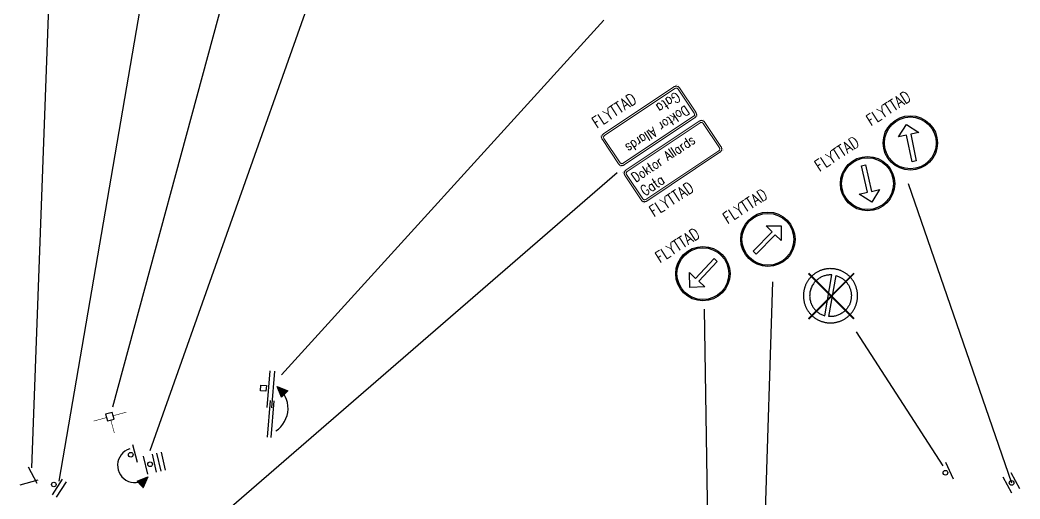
# Model space of a CAD drawing. Header units: metres. Extents: x 148128 to 148845, y 6395399 to 6395651.
# Drawn here: x 148208.4 to 148295.3, y 6395477.9 to 6395519.6 of the extents above; entities that cross this region are included whole.
import ezdxf
from ezdxf.enums import TextEntityAlignment as Align

# ---------------------------------------------------------------- set-up
doc = ezdxf.new("R2010")
doc.units = ezdxf.units.M
for name, color, linetype in [('M-BEF-SKYLTAR', 4, 'Continuous'), ('M-BEF-SKYLTAR-INMÄTT', 4, 'Continuous'), ('M-SKYLTAR', 3, 'Continuous')]:
    doc.layers.add(name, color=color, linetype=linetype)
doc.styles.add('ISO', font='iso.shx', dxfattribs={"height": 2.5})
doc.styles.add('SIMPLEX8', font='simplex.shx', dxfattribs={"width": 0.8})

# ---------------------------------------------------------------- blocks, each defined once
blk = doc.blocks.new('GMVSC3B')
at = {"const_width": 0.125, "flags": 128}
for points in [[(0, 0.75), (0, 3.67)], [(3.67, 0), (0.75, 0)], [(0, -3.67), (0, -0.75)]]:
    blk.add_lwpolyline(points, dxfattribs=at)
at = {"flags": 128}
blk.add_lwpolyline([(-0.75, 0.75), (-0.75, -0.75), (0.75, -0.75), (0.75, 0.75)], close=True, dxfattribs=at)
blk = doc.blocks.new('*U18')
for p, q in [((-0.397, 0.804), (-0.397, -0.796)), ((0.397, 0.804), (0.397, -0.796))]:
    blk.add_line(p, q)
blk.add_circle((0, 0), 0.2)
blk = doc.blocks.new('*U22')
for p, q in [((-1.197, 0.804), (-1.197, -0.796)), ((-0.797, 0.804), (-0.797, -0.796)), ((-0.397, 0.804), (-0.397, -0.796))]:
    blk.add_line(p, q)
blk.add_circle((0, 0), 0.2)
blk = doc.blocks.new('A$C075E6345')
at = {"layer": 'M-SKYLTAR'}
h = blk.add_hatch(dxfattribs=at)
h.set_pattern_fill('ANSI31', color=1, scale=0.01, angle=20)
h.paths.add_polyline_path([(0, 0), (0, -1), (0.707, -0.707)])
at = {"layer": 'M-SKYLTAR', "color": 1}
for p, q in [((0, -1), (0, 0)), ((0, 0), (0.707, -0.707)), ((0, -1), (0.707, -0.707))]:
    blk.add_line(p, q, dxfattribs=at)
blk = doc.blocks.new('*U28')
at = {"lineweight": 0, "const_width": 0.0127}
blk.add_lwpolyline([(0, 2.881), (0, 0), (7.177, 0), (7.177, 2.881), (0, 2.881)], close=True, dxfattribs=at)
at = {"lineweight": 0}
for points in [[(0, 2.564), (0, 0.317), (0, 0.317), (0.003, 0.285), (0.006, 0.254), (0.016, 0.222), (0.025, 0.193), (0.038, 0.165), (0.054, 0.139), (0.073, 0.114), (0.095, 0.092), (0.117, 0.073), (0.139, 0.054), (0.168, 0.038), (0.193, 0.025), (0.225, 0.013), (0.254, 0.006), (0.285, 0), (0.317, 0), (6.857, 0), (6.857, 0), (6.892, 0), (6.923, 0.006), (6.952, 0.013), (6.98, 0.025), (7.009, 0.038), (7.037, 0.054), (7.06, 0.073), (7.082, 0.092), (7.104, 0.114), (7.123, 0.139), (7.139, 0.165), (7.151, 0.193), (7.161, 0.222), (7.17, 0.254), (7.174, 0.285), (7.177, 0.317), (7.177, 2.564), (7.177, 2.564), (7.174, 2.596), (7.17, 2.627), (7.161, 2.659), (7.151, 2.688), (7.139, 2.716), (7.123, 2.741), (7.104, 2.767), (7.082, 2.789), (7.06, 2.811), (7.037, 2.827), (7.009, 2.843), (6.98, 2.859), (6.952, 2.868), (6.923, 2.874), (6.892, 2.881), (6.857, 2.881), (0.317, 2.881), (0.317, 2.881), (0.285, 2.881), (0.254, 2.874), (0.225, 2.868), (0.193, 2.859), (0.168, 2.843), (0.139, 2.827), (0.117, 2.811), (0.095, 2.789), (0.073, 2.767), (0.054, 2.741), (0.038, 2.716), (0.025, 2.688), (0.016, 2.659), (0.006, 2.627), (0.003, 2.596), (0, 2.564), (0, 2.564)], [(0.146, 2.564), (0.146, 0.317), (0.146, 0.317), (0.152, 0.282), (0.162, 0.25), (0.177, 0.222), (0.196, 0.196), (0.196, 0.196), (0.222, 0.174), (0.254, 0.158), (0.285, 0.149), (0.317, 0.146), (6.857, 0.146), (6.857, 0.146), (6.892, 0.149), (6.923, 0.158), (6.952, 0.174), (6.98, 0.196), (6.98, 0.196), (6.999, 0.222), (7.015, 0.25), (7.025, 0.282), (7.028, 0.317), (7.028, 2.564), (7.028, 2.564), (7.025, 2.599), (7.015, 2.63), (6.999, 2.659), (6.98, 2.684), (6.98, 2.684), (6.952, 2.707), (6.923, 2.722), (6.892, 2.732), (6.857, 2.735), (0.317, 2.735), (0.317, 2.735), (0.285, 2.732), (0.254, 2.722), (0.222, 2.707), (0.196, 2.684), (0.196, 2.684), (0.177, 2.659), (0.162, 2.63), (0.152, 2.599), (0.146, 2.564), (0.146, 2.564)]]:
    blk.add_lwpolyline(points, close=True, dxfattribs=at)
at = {"style": 'ISO'}
blk.add_attdef('Nr', text='', height=0.9, dxfattribs=at).set_placement((2.925, 3.11), align=Align.BOTTOM_CENTER)
at = {"style": 'SIMPLEX8', "width": 0.8}
for tag, p, height in [('text', (0.377, 1.657), 0.75), ('1', (0.377, 0.383), 0.8)]:
    blk.add_attdef(tag, p, '', height=height, dxfattribs=at)
blk = doc.blocks.new('*U29')
at = {"lineweight": 0, "const_width": 0.0127}
blk.add_lwpolyline([(0, 2.881), (0, 0), (7.419, 0), (7.419, 2.881), (0, 2.881)], close=True, dxfattribs=at)
at = {"lineweight": 0}
for points in [[(0, 2.564), (0, 0.317), (0, 0.317), (0.003, 0.285), (0.006, 0.254), (0.016, 0.222), (0.025, 0.193), (0.038, 0.165), (0.054, 0.139), (0.073, 0.114), (0.095, 0.092), (0.117, 0.073), (0.139, 0.054), (0.168, 0.038), (0.193, 0.025), (0.225, 0.013), (0.254, 0.006), (0.285, 0), (0.317, 0), (7.099, 0), (7.099, 0), (7.134, 0), (7.166, 0.006), (7.194, 0.013), (7.223, 0.025), (7.251, 0.038), (7.28, 0.054), (7.302, 0.073), (7.324, 0.092), (7.347, 0.114), (7.366, 0.139), (7.381, 0.165), (7.394, 0.193), (7.404, 0.222), (7.413, 0.254), (7.416, 0.285), (7.419, 0.317), (7.419, 2.564), (7.419, 2.564), (7.416, 2.596), (7.413, 2.627), (7.404, 2.659), (7.394, 2.688), (7.381, 2.716), (7.366, 2.741), (7.347, 2.767), (7.324, 2.789), (7.302, 2.811), (7.28, 2.827), (7.251, 2.843), (7.223, 2.859), (7.194, 2.868), (7.166, 2.874), (7.134, 2.881), (7.099, 2.881), (0.317, 2.881), (0.317, 2.881), (0.285, 2.881), (0.254, 2.874), (0.225, 2.868), (0.193, 2.859), (0.168, 2.843), (0.139, 2.827), (0.117, 2.811), (0.095, 2.789), (0.073, 2.767), (0.054, 2.741), (0.038, 2.716), (0.025, 2.688), (0.016, 2.659), (0.006, 2.627), (0.003, 2.596), (0, 2.564), (0, 2.564)], [(0.146, 2.564), (0.146, 0.317), (0.146, 0.317), (0.152, 0.282), (0.162, 0.25), (0.177, 0.222), (0.196, 0.196), (0.196, 0.196), (0.222, 0.174), (0.254, 0.158), (0.285, 0.149), (0.317, 0.146), (7.099, 0.146), (7.099, 0.146), (7.134, 0.149), (7.166, 0.158), (7.194, 0.174), (7.223, 0.196), (7.223, 0.196), (7.242, 0.222), (7.258, 0.25), (7.267, 0.282), (7.27, 0.317), (7.27, 2.564), (7.27, 2.564), (7.267, 2.599), (7.258, 2.63), (7.242, 2.659), (7.223, 2.684), (7.223, 2.684), (7.194, 2.707), (7.166, 2.722), (7.134, 2.732), (7.099, 2.735), (0.317, 2.735), (0.317, 2.735), (0.285, 2.732), (0.254, 2.722), (0.222, 2.707), (0.196, 2.684), (0.196, 2.684), (0.177, 2.659), (0.162, 2.63), (0.152, 2.599), (0.146, 2.564), (0.146, 2.564)]]:
    blk.add_lwpolyline(points, close=True, dxfattribs=at)
at = {"style": 'ISO'}
blk.add_attdef('Nr', text='', height=0.9, dxfattribs=at).set_placement((2.925, 3.11), align=Align.BOTTOM_CENTER)
at = {"style": 'SIMPLEX8', "width": 0.8}
for tag, p, height in [('text', (0.377, 1.657), 0.75), ('1', (0.377, 0.383), 0.8)]:
    blk.add_attdef(tag, p, '', height=height, dxfattribs=at)
blk = doc.blocks.new('*U20')
for p, q in [((-0.797, 0.804), (-0.797, -0.796)), ((-0.397, 0.804), (-0.397, -0.796))]:
    blk.add_line(p, q)
blk.add_circle((0, 0), 0.2)
blk = doc.blocks.new('*U19')
blk.add_line((-0.397, 0.804), (-0.397, -0.796))
blk.add_circle((0, 0), 0.2)
blk = doc.blocks.new('C35')
for points in [[(5.36, 5.36), (5.36, 5.5), (5.36, 5.63), (5.35, 5.77), (5.33, 5.91), (5.32, 6.04), (5.3, 6.17), (5.28, 6.3), (5.25, 6.44), (5.23, 6.57), (5.19, 6.69), (5.16, 6.82), (5.12, 6.95), (5.08, 7.07), (5.03, 7.2), (4.99, 7.32), (4.94, 7.44), (4.89, 7.56), (4.83, 7.68), (4.77, 7.79), (4.71, 7.91), (4.65, 8.02), (4.59, 8.13), (4.52, 8.24), (4.44, 8.35), (4.37, 8.46), (4.29, 8.56), (4.22, 8.66), (4.14, 8.76), (4.05, 8.86), (3.97, 8.96), (3.88, 9.05), (3.79, 9.14), (3.69, 9.23), (3.6, 9.32), (3.51, 9.4), (3.41, 9.49), (3.31, 9.57), (3.21, 9.65), (3.1, 9.72), (2.99, 9.8), (2.89, 9.87), (2.78, 9.94), (2.67, 10), (2.55, 10.06), (2.44, 10.12), (2.32, 10.18), (2.2, 10.24), (2.08, 10.29), (1.96, 10.34), (1.84, 10.39), (1.72, 10.43), (1.59, 10.47), (1.47, 10.51), (1.34, 10.54), (1.21, 10.58), (1.08, 10.6), (0.95, 10.63), (0.82, 10.65), (0.68, 10.67), (0.55, 10.68), (0.41, 10.7), (0.28, 10.71), (0.14, 10.71), (0, 10.71), (-0.14, 10.71), (-0.28, 10.71), (-0.41, 10.7), (-0.55, 10.68), (-0.68, 10.67), (-0.82, 10.65), (-0.95, 10.63), (-1.08, 10.6), (-1.21, 10.58), (-1.34, 10.54), (-1.47, 10.51), (-1.59, 10.47), (-1.72, 10.43), (-1.84, 10.39), (-1.96, 10.34), (-2.08, 10.29), (-2.2, 10.24), (-2.32, 10.18), (-2.44, 10.12), (-2.55, 10.06), (-2.67, 10), (-2.78, 9.94), (-2.89, 9.87), (-2.99, 9.8), (-3.1, 9.72), (-3.21, 9.65), (-3.31, 9.57), (-3.41, 9.49), (-3.51, 9.4), (-3.6, 9.32), (-3.69, 9.23), (-3.79, 9.14), (-3.88, 9.05), (-3.97, 8.96), (-4.05, 8.86), (-4.14, 8.76), (-4.22, 8.66), (-4.29, 8.56), (-4.37, 8.46), (-4.44, 8.35), (-4.52, 8.24), (-4.59, 8.13), (-4.65, 8.02), (-4.71, 7.91), (-4.77, 7.79), (-4.83, 7.68), (-4.89, 7.56), (-4.94, 7.44), (-4.99, 7.32), (-5.03, 7.2), (-5.08, 7.07), (-5.12, 6.95), (-5.16, 6.82), (-5.19, 6.69), (-5.23, 6.57), (-5.25, 6.44), (-5.28, 6.3), (-5.3, 6.17), (-5.32, 6.04), (-5.33, 5.91), (-5.35, 5.77), (-5.36, 5.63), (-5.36, 5.5), (-5.36, 5.36), (-5.36, 5.22), (-5.36, 5.08), (-5.35, 4.95), (-5.33, 4.81), (-5.32, 4.68), (-5.3, 4.55), (-5.28, 4.41), (-5.25, 4.28), (-5.23, 4.15), (-5.19, 4.02), (-5.16, 3.9), (-5.12, 3.77), (-5.08, 3.64), (-5.03, 3.52), (-4.99, 3.4), (-4.94, 3.28), (-4.89, 3.15), (-4.83, 3.04), (-4.77, 2.92), (-4.71, 2.81), (-4.65, 2.7), (-4.59, 2.59), (-4.52, 2.47), (-4.44, 2.37), (-4.37, 2.26), (-4.29, 2.16), (-4.22, 2.06), (-4.14, 1.96), (-4.05, 1.85), (-3.97, 1.76), (-3.88, 1.66), (-3.79, 1.57), (-3.69, 1.48), (-3.6, 1.4), (-3.51, 1.31), (-3.41, 1.23), (-3.31, 1.15), (-3.21, 1.07), (-3.1, 0.99), (-2.99, 0.92), (-2.89, 0.85), (-2.78, 0.78), (-2.67, 0.72), (-2.55, 0.65), (-2.44, 0.59), (-2.32, 0.53), (-2.2, 0.47), (-2.08, 0.42), (-1.96, 0.37), (-1.84, 0.33), (-1.72, 0.28), (-1.59, 0.24), (-1.47, 0.21), (-1.34, 0.17), (-1.21, 0.14), (-1.08, 0.11), (-0.95, 0.09), (-0.82, 0.07), (-0.68, 0.05), (-0.55, 0.03), (-0.41, 0.02), (-0.28, 0.01), (-0.14, 0.01), (0, 0), (0.14, 0.01), (0.28, 0.01), (0.41, 0.02), (0.55, 0.03), (0.68, 0.05), (0.82, 0.07), (0.95, 0.09), (1.08, 0.11), (1.21, 0.14), (1.34, 0.17), (1.47, 0.21), (1.59, 0.24), (1.72, 0.28), (1.84, 0.33), (1.96, 0.37), (2.08, 0.42), (2.2, 0.47), (2.32, 0.53), (2.44, 0.59), (2.55, 0.65), (2.67, 0.72), (2.78, 0.78), (2.89, 0.85), (2.99, 0.92), (3.1, 0.99), (3.21, 1.07), (3.31, 1.15), (3.41, 1.23), (3.51, 1.31), (3.6, 1.4), (3.69, 1.48), (3.79, 1.57), (3.88, 1.66), (3.97, 1.76), (4.05, 1.85), (4.14, 1.96), (4.22, 2.06), (4.29, 2.16), (4.37, 2.26), (4.44, 2.37), (4.52, 2.47), (4.59, 2.59), (4.65, 2.7), (4.71, 2.81), (4.77, 2.92), (4.83, 3.04), (4.89, 3.15), (4.94, 3.28), (4.99, 3.4), (5.03, 3.52), (5.08, 3.64), (5.12, 3.77), (5.16, 3.9), (5.19, 4.02), (5.23, 4.15), (5.25, 4.28), (5.28, 4.41), (5.3, 4.55), (5.32, 4.68), (5.33, 4.81), (5.35, 4.95), (5.36, 5.08), (5.36, 5.22), (5.36, 5.36), (5.36, 5.36)], [(-3.18, 7.96), (2.61, 2.16), (2.48, 2.07), (2.35, 1.97), (2.22, 1.88), (2.09, 1.8), (1.96, 1.72), (1.82, 1.65), (1.69, 1.59), (1.55, 1.53), (1.41, 1.47), (1.27, 1.43), (1.13, 1.38), (0.99, 1.35), (0.85, 1.31), (0.71, 1.29), (0.57, 1.26), (0.42, 1.24), (0.28, 1.23), (0.14, 1.22), (0, 1.22), (-0.14, 1.23), (-0.28, 1.23), (-0.42, 1.25), (-0.56, 1.26), (-0.7, 1.29), (-0.84, 1.32), (-0.97, 1.35), (-1.11, 1.39), (-1.24, 1.43), (-1.37, 1.47), (-1.5, 1.52), (-1.63, 1.57), (-1.76, 1.63), (-1.88, 1.69), (-2.01, 1.76), (-2.13, 1.83), (-2.25, 1.9), (-2.36, 1.98), (-2.47, 2.06), (-2.59, 2.15), (-2.7, 2.24), (-2.8, 2.33), (-2.9, 2.42), (-3, 2.52), (-3.09, 2.63), (-3.18, 2.74), (-3.28, 2.85), (-3.36, 2.96), (-3.44, 3.08), (-3.52, 3.2), (-3.59, 3.32), (-3.66, 3.45), (-3.72, 3.58), (-3.78, 3.71), (-3.84, 3.85), (-3.89, 3.99), (-3.94, 4.13), (-3.98, 4.27), (-4.01, 4.42), (-4.04, 4.57), (-4.07, 4.72), (-4.09, 4.88), (-4.1, 5.03), (-4.11, 5.2), (-4.11, 5.36), (-4.11, 5.53), (-4.1, 5.71), (-4.08, 5.89), (-4.05, 6.06), (-4.02, 6.23), (-3.98, 6.41), (-3.93, 6.58), (-3.88, 6.74), (-3.81, 6.9), (-3.74, 7.07), (-3.67, 7.22), (-3.58, 7.38), (-3.49, 7.53), (-3.4, 7.68), (-3.3, 7.82), (-3.18, 7.96), (-3.18, 7.96)], [(3.19, 2.75), (3.3, 2.89), (3.4, 3.03), (3.5, 3.18), (3.59, 3.33), (3.67, 3.49), (3.75, 3.65), (3.82, 3.81), (3.88, 3.97), (3.94, 4.14), (3.99, 4.31), (4.03, 4.48), (4.06, 4.65), (4.09, 4.82), (4.1, 5), (4.12, 5.18), (4.12, 5.35), (4.12, 5.46), (4.11, 5.56), (4.11, 5.67), (4.1, 5.77), (4.09, 5.88), (4.07, 5.98), (4.06, 6.08), (4.04, 6.18), (4.01, 6.28), (3.99, 6.38), (3.96, 6.48), (3.94, 6.58), (3.87, 6.77), (3.79, 6.95), (3.71, 7.14), (3.62, 7.32), (3.52, 7.49), (3.42, 7.66), (3.3, 7.82), (3.18, 7.97), (3.05, 8.12), (2.91, 8.26), (2.77, 8.4), (2.62, 8.53), (2.46, 8.65), (2.3, 8.77), (2.14, 8.87), (1.97, 8.98), (1.78, 9.07), (1.6, 9.15), (1.42, 9.22), (1.22, 9.29), (1.13, 9.32), (1.03, 9.34), (0.93, 9.37), (0.83, 9.39), (0.73, 9.41), (0.62, 9.42), (0.52, 9.44), (0.42, 9.45), (0.32, 9.46), (0.21, 9.47), (0.11, 9.47), (0, 9.47), (-0.18, 9.47), (-0.35, 9.46), (-0.53, 9.44), (-0.7, 9.41), (-0.88, 9.38), (-1.04, 9.34), (-1.21, 9.29), (-1.38, 9.23), (-1.54, 9.17), (-1.7, 9.11), (-1.86, 9.03), (-2.02, 8.95), (-2.17, 8.85), (-2.32, 8.76), (-2.46, 8.66), (-2.61, 8.55), (3.19, 2.75), (3.19, 2.75)]]:
    blk.add_lwpolyline(points)
at = {"style": 'ISO'}
blk.add_attdef('Nr', text='', height=3, dxfattribs=at).set_placement((-0.09, 10.71), align=Align.BOTTOM_CENTER)
blk = doc.blocks.new('*U46')
at = {"layer": 'M-BEF-SKYLTAR'}
blk.add_line((148289.534, 6395479.649), (148288.881, 6395481.11), dxfattribs=at)
blk.add_circle((148288.843, 6395480.221), 0.2, dxfattribs=at)
blk = doc.blocks.new('*U59')
at = {"layer": 'M-BEF-SKYLTAR'}
for p, q in [((148211.205, 6395478.309), (148212.082, 6395479.647)), ((148211.539, 6395478.09), (148212.416, 6395479.428))]:
    blk.add_line(p, q, dxfattribs=at)
blk.add_circle((148211.313, 6395479.199), 0.2, dxfattribs=at)
blk = doc.blocks.new('RIVS')
at = {"color": 1, "const_width": 0.1, "flags": 128}
for points in [[(-1.237, -1.237), (1.237, 1.237)], [(-1.237, 1.237), (1.237, -1.237)]]:
    blk.add_lwpolyline(points, dxfattribs=at)

msp = doc.modelspace()

# ---------------------------------------------------------------- linework, layer by layer
at = {"layer": 'M-BEF-SKYLTAR'}
for p, q in [((148209.389, 6395480.654), (148211.378, 6395534.535)), ((148211.781, 6395479.492), (148221.132, 6395533.908)), ((148281.077, 6395492.463), (148288.627, 6395480.825)), ((148229.881, 6395483.319), (148230.148, 6395486.508)), ((148230.217, 6395483.276), (148230.484, 6395486.465)), ((148209.074, 6395480.73), (148209.823, 6395479.316)), ((148209.913, 6395479.569), (148208.373, 6395479.134))]:
    msp.add_line(p, q, dxfattribs=at)
at = {"layer": 'M-SKYLTAR', "color": 1}
for p, q in [((148216.459, 6395485.956), (148232.4, 6395544.773)), ((148234.541, 6395524.084), (148219.655, 6395482.116)), ((148231.11, 6395488.711), (148259.129, 6395519.534)), ((148260.297, 6395506.281), (148220.792, 6395472.101)), ((148285.587, 6395505.354), (148294.593, 6395479.334)), ((148273.098, 6395473.842), (148273.822, 6395496.8)), ((148267.862, 6395494.442), (148268.186, 6395473.694))]:
    msp.add_line(p, q, dxfattribs=at)
at = {"layer": 'M-SKYLTAR'}
for p, q in [((148229.868, 6395485.892), (148230.135, 6395489.081)), ((148230.267, 6395485.859), (148230.534, 6395489.048))]:
    msp.add_line(p, q, dxfattribs=at)
for points in [[(148285.465, 6395509.551), (148284.753, 6395509.404), (148285.458, 6395510.478), (148286.532, 6395509.773), (148285.821, 6395509.625), (148286.301, 6395507.312), (148285.945, 6395507.238)], [(148282.406, 6395504.667), (148283.115, 6395504.827), (148282.429, 6395503.74), (148281.343, 6395504.426), (148282.052, 6395504.586), (148281.53, 6395506.89), (148281.884, 6395506.97)], [(148273.782, 6395501.15), (148273.262, 6395501.657), (148274.547, 6395501.673), (148274.562, 6395500.388), (148274.042, 6395500.896), (148272.392, 6395499.206), (148272.132, 6395499.46)], [(148267.385, 6395496.858), (148267.915, 6395496.361), (148266.63, 6395496.32), (148266.59, 6395497.604), (148267.12, 6395497.107), (148268.736, 6395498.829), (148269.001, 6395498.581)], [(148229.312, 6395487.831), (148229.795, 6395487.798), (148229.762, 6395487.315), (148229.279, 6395487.348)]]:
    msp.add_lwpolyline(points, close=True, dxfattribs=at)
for centre, radius in [((148285.79, 6395508.877), 2.362), ((148285.79, 6395508.877), 2.252), ((148282.068, 6395505.335), 2.362), ((148282.068, 6395505.335), 2.252), ((148273.404, 6395500.503), 2.362), ((148273.404, 6395500.503), 2.252), ((148267.75, 6395497.513), 2.362), ((148267.75, 6395497.513), 2.252)]:
    msp.add_circle(centre, radius, dxfattribs=at)
at = {"layer": 'M-SKYLTAR', "color": 1}
for centre, radius, start, end in [((148229.333, 6395485.813), 2.346, 303.07855, 53.62287), ((148218.366, 6395480.861), 1.508, 107.58609, 317.93147)]:
    msp.add_arc(centre, radius, start, end, dxfattribs=at)

# ---------------------------------------------------------------- block references
at = {"layer": 'M-BEF-SKYLTAR', "xscale": 0.44, "yscale": 0.44, "zscale": 0.6, "rotation": 125.2009034862549}
msp.add_blockref('C35', (148280.773, 6395496.952), dxfattribs=at)
at = {"layer": 'M-BEF-SKYLTAR', "xscale": 1.6, "yscale": 1.6, "zscale": 1.999999999999999}
msp.add_blockref('RIVS', (148278.913, 6395495.564), dxfattribs=at)
at = {"layer": 'M-BEF-SKYLTAR-INMÄTT'}
for name, p, rotation in [('*U19', (148218.006, 6395481.785), 194.7544358832224), ('*U19', (148288.843, 6395480.221), 204.079555418076), ('*U20', (148211.313, 6395479.199), 146.7594983999114)]:
    msp.add_blockref(name, p, dxfattribs=dict(at, rotation=rotation))
for name in ['*U46', '*U59']:
    msp.add_blockref(name, (0, 0), dxfattribs=at)
at = {"layer": 'M-SKYLTAR'}
ref = msp.add_blockref('*U28', (148265.53, 6395513.943), dxfattribs=dict(at, xscale=1.125, yscale=1.125, zscale=1.125, rotation=213.6794238882044))
ref.add_attrib('text', 'Doktor Allards', (148266.212, 6395512.156), dxfattribs={"layer": '0', "height": 0.84375, "rotation": 213.67942, "style": 'SIMPLEX8', "width": 0.8})
ref.add_attrib('1', 'Gata', (148265.416, 6395513.35), dxfattribs={"layer": '0', "height": 0.9, "rotation": 213.67942, "style": 'SIMPLEX8', "width": 0.8})
ref = msp.add_blockref('*U29', (148262.579, 6395503.629), dxfattribs=dict(at, xscale=1.125, yscale=1.125, zscale=1.125, rotation=33.67942388820445))
ref.add_attrib('text', 'Doktor Allards', (148261.898, 6395505.416), dxfattribs={"layer": '0', "height": 0.84375, "rotation": 33.67942, "style": 'SIMPLEX8', "width": 0.8})
ref.add_attrib('1', 'Gata', (148262.693, 6395504.222), dxfattribs={"layer": '0', "height": 0.9, "rotation": 33.67942, "style": 'SIMPLEX8', "width": 0.8})
for name, p, rotation in [('A$C075E6345', (148230.725, 6395487.702), 22.5796511836716), ('*U22', (148219.687, 6395480.958), 192.9816054669949), ('*U18', (148219.687, 6395480.958), 192.9816054669949), ('*U18', (148294.593, 6395479.334), 208.4658319696902), ('A$C075E6345', (148219.486, 6395479.851), 290.9734964881796)]:
    msp.add_blockref(name, p, dxfattribs=dict(at, rotation=rotation))
at = {"layer": 'M-SKYLTAR', "xscale": 0.4000000000000001, "yscale": 0.4000000000000001, "zscale": 0.4000000000000001, "rotation": 285.2592506572636}
msp.add_blockref('GMVSC3B', (148216.19, 6395485.091), dxfattribs=at)

# ---------------------------------------------------------------- texts
at = {"layer": 'M-BEF-SKYLTAR', "style": 'SIMPLEX8', "width": 0.8}
for p in [(148282.367, 6395510.309), (148258.526, 6395510.104), (148277.888, 6395506.354), (148263.497, 6395502.41), (148269.904, 6395501.805), (148264.021, 6395498.405)]:
    msp.add_text('FLYTTAD', height=1, rotation=32.99795, dxfattribs=at).set_placement(p)

doc.saveas('drawing.dxf')
